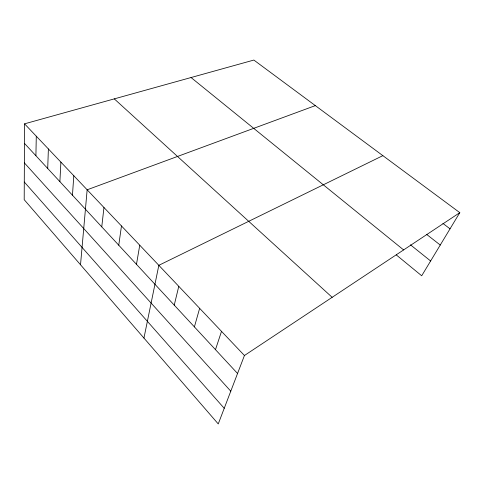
<?xml version="1.0" encoding="UTF-8"?>
<svg xmlns="http://www.w3.org/2000/svg" width="484" height="484" viewBox="0 0 484 484"><rect width="100%" height="100%" fill="white"/><g stroke="black" fill="none" stroke-linecap="round" stroke-linejoin="round"><path stroke-width="0.73" d="M24.545 123.831L24.2 199.686L218.248 423.936L244.432 355.51L459.8 212.657L253.864 60.064L24.545 123.831L244.432 355.51M35.907 155.733L36.282 136.198M47.71 168.48L48.388 148.951M59.889 181.633L60.893 162.128M72.455 195.203L73.804 175.734M80.519 264.772L87.15 189.795L315.332 105.609M101.761 226.851L103.957 207.497M118.761 245.207L121.472 225.955M136.476 264.337L139.749 245.213M143.948 338.068L158.831 265.317L382.868 155.648M174.24 305.12L178.778 286.334M194.393 326.888L199.65 308.326M215.477 349.654L221.509 331.358M459.8 212.657L421.697 275.777L396.287 254.917M442.902 223.408L450.035 228.835M426.586 234.365L440.252 245.043M410.468 244.825L430.627 260.985M191.047 77.531L403.614 249.925M114.291 98.875L332.157 297.321M24.46 143.373L237.553 373.491M24.369 162.878L230.777 391.193M24.279 182.002L224.225 408.314"/></g></svg>
